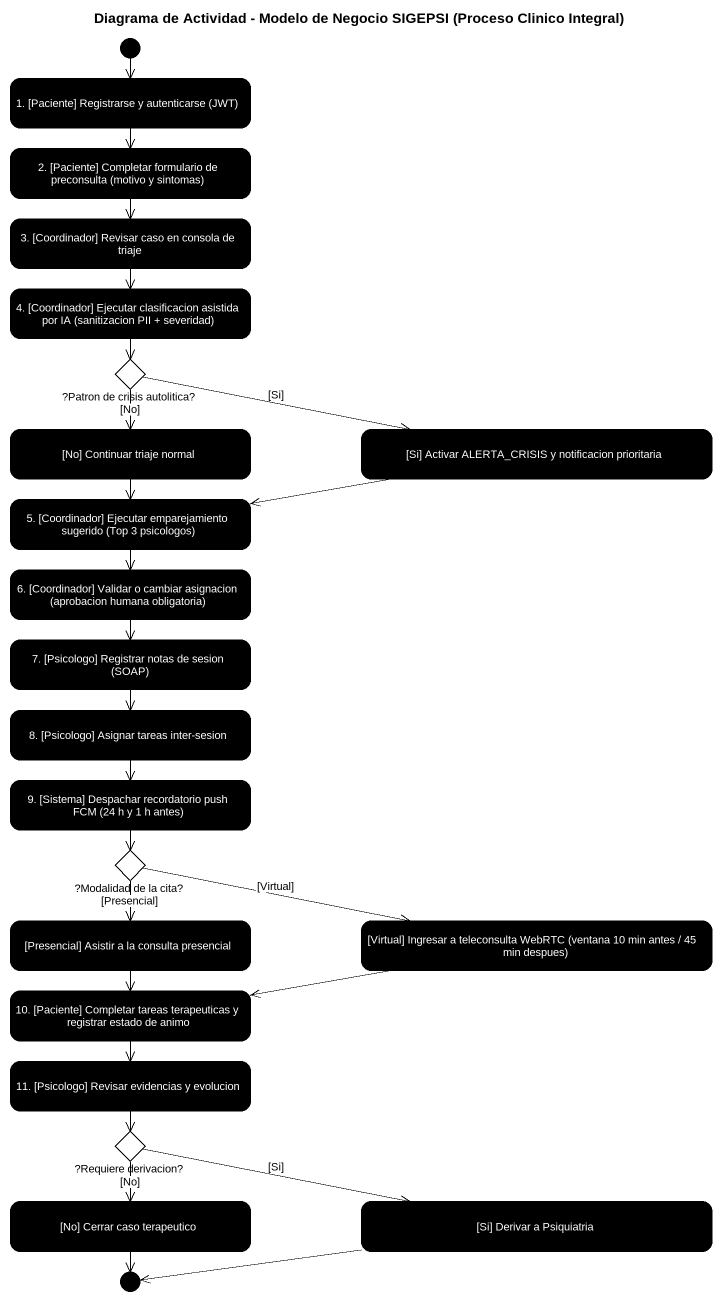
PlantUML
@startuml
title Diagrama de Actividad - Modelo de Negocio SIGEPSI (Proceso Clinico Integral)
hide empty description
state junction1 <<choice>> #000000
state "1. [Paciente] Registrarse y autenticarse (JWT)" as s1_Paciente_Registrarse_y #000000
state "2. [Paciente] Completar formulario de preconsulta (motivo y sintomas)" as s2_Paciente_Completar #000000
state "3. [Coordinador] Revisar caso en consola de triaje" as s3_Coordinador_Revisar_caso #000000
state "4. [Coordinador] Ejecutar clasificacion asistida por IA (sanitizacion PII + severidad)" as s4_Coordinador_Ejecutar #000000
state "?Patron de crisis autolitica?" as Patron_de_crisis_autolitica <<choice>> #000000
state "[No] Continuar triaje normal" as No_Continuar_triaje_normal #000000
state "[Si] Activar ALERTA_CRISIS y notificacion prioritaria" as Si_Activar_ALERTA_CRISIS_y #000000
state "5. [Coordinador] Ejecutar emparejamiento sugerido (Top 3 psicologos)" as s5_Coordinador_Ejecutar #000000
state "6. [Coordinador] Validar o cambiar asignacion (aprobacion humana obligatoria)" as s6_Coordinador_Validar_o #000000
state "7. [Psicologo] Registrar notas de sesion (SOAP)" as s7_Psicologo_Registrar_notas #000000
state "8. [Psicologo] Asignar tareas inter-sesion" as s8_Psicologo_Asignar_tareas #000000
state "9. [Sistema] Despachar recordatorio push FCM (24 h y 1 h antes)" as s9_Sistema_Despachar #000000
state "?Modalidad de la cita?" as Modalidad_de_la_cita <<choice>> #000000
state "[Presencial] Asistir a la consulta presencial" as Presencial_Asistir_a_la #000000
state "[Virtual] Ingresar a teleconsulta WebRTC (ventana 10 min antes / 45 min despues)" as Virtual_Ingresar_a #000000
state "10. [Paciente] Completar tareas terapeuticas y registrar estado de animo" as s10_Paciente_Completar #000000
state "11. [Psicologo] Revisar evidencias y evolucion" as s11_Psicologo_Revisar #000000
state "?Requiere derivacion?" as Requiere_derivacion <<choice>> #000000
state "[No] Cerrar caso terapeutico" as No_Cerrar_caso_terapeutico #000000
state "[Si] Derivar a Psiquiatria" as Si_Derivar_a_Psiquiatria #000000
state junction2 <<choice>> #000000
junction1 --> s1_Paciente_Registrarse_y
s1_Paciente_Registrarse_y --> s2_Paciente_Completar
s2_Paciente_Completar --> s3_Coordinador_Revisar_caso
s3_Coordinador_Revisar_caso --> s4_Coordinador_Ejecutar
s4_Coordinador_Ejecutar --> Patron_de_crisis_autolitica
Patron_de_crisis_autolitica --> No_Continuar_triaje_normal : [No]
Patron_de_crisis_autolitica -right-> Si_Activar_ALERTA_CRISIS_y : [Si]
No_Continuar_triaje_normal --> s5_Coordinador_Ejecutar
Si_Activar_ALERTA_CRISIS_y -left-> s5_Coordinador_Ejecutar
s5_Coordinador_Ejecutar --> s6_Coordinador_Validar_o
s6_Coordinador_Validar_o --> s7_Psicologo_Registrar_notas
s7_Psicologo_Registrar_notas --> s8_Psicologo_Asignar_tareas
s8_Psicologo_Asignar_tareas --> s9_Sistema_Despachar
s9_Sistema_Despachar --> Modalidad_de_la_cita
Modalidad_de_la_cita --> Presencial_Asistir_a_la : [Presencial]
Modalidad_de_la_cita -right-> Virtual_Ingresar_a : [Virtual]
Presencial_Asistir_a_la --> s10_Paciente_Completar
Virtual_Ingresar_a -left-> s10_Paciente_Completar
s10_Paciente_Completar --> s11_Psicologo_Revisar
s11_Psicologo_Revisar --> Requiere_derivacion
Requiere_derivacion --> No_Cerrar_caso_terapeutico : [No]
Requiere_derivacion -right-> Si_Derivar_a_Psiquiatria : [Si]
No_Cerrar_caso_terapeutico --> junction2
Si_Derivar_a_Psiquiatria -left-> junction2
@enduml
